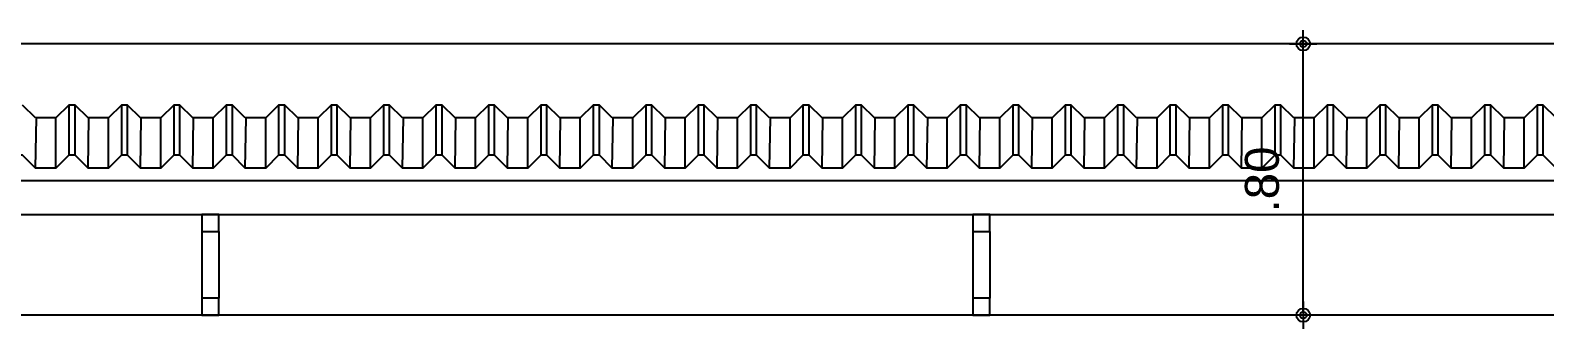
# Model space of a CAD drawing. Header units: millimetres. Extents: x 1111 to 1333, y -447 to -319.
# Drawn here: x 1282.702 to 1287.162, y -436.294 to -435.414 of the extents above; entities that cross this region are included whole.
import ezdxf

# ---------------------------------------------------------------- set-up
doc = ezdxf.new("R2010")
doc.units = ezdxf.units.MM
doc.header["$PDMODE"] = 35
for name, color, linetype in [('ARQ-PENA-03', 3, 'Continuous'), ('CORTE', 4, 'Continuous'), ('COTAS', 1, 'Continuous'), ('PVISTA2', 2, 'Continuous'), ('VISTA 2', 1, 'Continuous'), ('VISTA-01', 7, 'Continuous'), ('VISTA02', 1, 'Continuous')]:
    doc.layers.add(name, color=color, linetype=linetype)
doc.styles.add('CARIMBO_DADOS', font='arial.ttf', dxfattribs={"height": 0.1})
doc.dimstyles.new('COTAS_EXTERNAS', dxfattribs={"dimtxt": 0.1, "dimasz": 0.01, "dimexe": 0, "dimexo": 0, "dimgap": 0.07, "dimtad": 1, "dimzin": 5, "dimdsep": 46, "dimtxsty": 'CARIMBO_DADOS', "dimblk1": 'CIRCULOS', "dimblk2": 'CIRCULOS', "dimsah": 1, "dimcen": 0, "dimse1": 1, "dimse2": 1, "dimclrd": 8, "dimclre": 8, "dimclrt": 230, "dimadec": 0, "dimazin": 0, "dimtfac": 100, "dimtix": 1, "dimtmove": 2, "dimatfit": 3, "dimldrblk": 'CIRCULOS', "dimfxl": 0, "dimtolj": 1, "dimtzin": 5, "dimarcsym": 0})

# ---------------------------------------------------------------- blocks, each defined once
blk = doc.blocks.new('CIRCULOS')
at = {"layer": 'COTAS'}
for p, q in [((-4, 0), (4, 0)), ((0, 4), (0, -4))]:
    blk.add_line(p, q, dxfattribs=at)
for radius in [2, 1]:
    blk.add_circle((0, 0), radius, dxfattribs=at)
blk = doc.blocks.new('*D241')
at = {"color": 8, "lineweight": -2, "transparency": 16777216}
blk.add_line((1286.4508, -436.2438), (1286.4508, -435.4638), dxfattribs=at)
at = {"layer": 'DEFPOINTS', "color": 0, "transparency": 16777216}
for p in [(1286.4508, -435.4538), (1286.4508, -435.4538), (1286.4508, -436.2538)]:
    blk.add_point(p, dxfattribs=at)
at = {"color": 8, "lineweight": -2, "transparency": 16777216, "xscale": 0.01, "yscale": 0.01, "zscale": 0.01}
for p, rotation in [((1286.4508, -435.4538), 90), ((1286.4508, -436.2538), 270)]:
    blk.add_blockref('CIRCULOS', p, dxfattribs=dict(at, rotation=rotation))
at = {"color": 230, "transparency": 16777216, "insert": (1286.3298, -435.8538), "char_height": 0.1, "attachment_point": 5, "rotation": 90, "style": 'CARIMBO_DADOS'}
blk.add_mtext('\\A1;.80', dxfattribs=at)

msp = doc.modelspace()

# ---------------------------------------------------------------- linework, layer by layer
at = {"layer": 'ARQ-PENA-03'}
for p, q in [((1296.2988, -435.4538), (1272.9761, -435.4538)), ((1296.3261, -436.2538), (1272.9761, -436.2538))]:
    msp.add_line(p, q, dxfattribs=at)
at = {"layer": 'CORTE'}
for points in [[(1283.2077, -436.0072), (1283.2577, -436.0072), (1283.2577, -435.9572), (1283.2077, -435.9572)], [(1285.4783, -436.0072), (1285.5283, -436.0072), (1285.5283, -435.9572), (1285.4783, -435.9572)], [(1283.2077, -436.2538), (1283.2577, -436.2538), (1283.2577, -436.2038), (1283.2077, -436.2038)], [(1285.4783, -436.2538), (1285.5283, -436.2538), (1285.5283, -436.2038), (1285.4783, -436.2038)]]:
    msp.add_lwpolyline(points, close=True, dxfattribs=at)
at = {"layer": 'PVISTA2', "elevation": -0.0019}
for points in [[(1282.8341, -435.7825), (1282.8161, -435.7825), (1282.7779, -435.8202), (1282.7179, -435.8202), (1282.6797, -435.7825), (1282.6617, -435.7825)], [(1282.9885, -435.7825), (1282.9705, -435.7825), (1282.9323, -435.8202), (1282.8723, -435.8202), (1282.8341, -435.7825), (1282.8161, -435.7825)], [(1283.1429, -435.7825), (1283.1249, -435.7825), (1283.0867, -435.8202), (1283.0267, -435.8202), (1282.9885, -435.7825), (1282.9705, -435.7825)], [(1283.2973, -435.7825), (1283.2793, -435.7825), (1283.2411, -435.8202), (1283.1811, -435.8202), (1283.1429, -435.7825), (1283.1249, -435.7825)], [(1283.4517, -435.7825), (1283.4337, -435.7825), (1283.3955, -435.8202), (1283.3355, -435.8202), (1283.2973, -435.7825), (1283.2793, -435.7825)], [(1283.6061, -435.7825), (1283.5881, -435.7825), (1283.5499, -435.8202), (1283.4899, -435.8202), (1283.4517, -435.7825), (1283.4337, -435.7825)], [(1283.7605, -435.7825), (1283.7425, -435.7825), (1283.7043, -435.8202), (1283.6443, -435.8202), (1283.6061, -435.7825), (1283.5881, -435.7825)], [(1283.9149, -435.7825), (1283.8969, -435.7825), (1283.8587, -435.8202), (1283.7987, -435.8202), (1283.7605, -435.7825), (1283.7425, -435.7825)], [(1284.0693, -435.7825), (1284.0513, -435.7825), (1284.0131, -435.8202), (1283.9531, -435.8202), (1283.9149, -435.7825), (1283.8969, -435.7825)], [(1284.2237, -435.7825), (1284.2057, -435.7825), (1284.1675, -435.8202), (1284.1075, -435.8202), (1284.0693, -435.7825), (1284.0513, -435.7825)], [(1284.3781, -435.7825), (1284.3601, -435.7825), (1284.3219, -435.8202), (1284.2619, -435.8202), (1284.2237, -435.7825), (1284.2057, -435.7825)], [(1284.5325, -435.7825), (1284.5145, -435.7825), (1284.4763, -435.8202), (1284.4163, -435.8202), (1284.3781, -435.7825), (1284.3601, -435.7825)], [(1284.6869, -435.7825), (1284.6689, -435.7825), (1284.6307, -435.8202), (1284.5707, -435.8202), (1284.5325, -435.7825), (1284.5145, -435.7825)], [(1284.8413, -435.7825), (1284.8233, -435.7825), (1284.7851, -435.8202), (1284.7251, -435.8202), (1284.6869, -435.7825), (1284.6689, -435.7825)], [(1284.9957, -435.7825), (1284.9777, -435.7825), (1284.9395, -435.8202), (1284.8795, -435.8202), (1284.8413, -435.7825), (1284.8233, -435.7825)], [(1285.1501, -435.7825), (1285.1321, -435.7825), (1285.0939, -435.8202), (1285.0339, -435.8202), (1284.9957, -435.7825), (1284.9777, -435.7825)], [(1285.3045, -435.7825), (1285.2865, -435.7825), (1285.2483, -435.8202), (1285.1883, -435.8202), (1285.1501, -435.7825), (1285.1321, -435.7825)], [(1285.4589, -435.7825), (1285.4409, -435.7825), (1285.4027, -435.8202), (1285.3427, -435.8202), (1285.3045, -435.7825), (1285.2865, -435.7825)], [(1285.6133, -435.7825), (1285.5953, -435.7825), (1285.5571, -435.8202), (1285.4971, -435.8202), (1285.4589, -435.7825), (1285.4409, -435.7825)], [(1285.7677, -435.7825), (1285.7497, -435.7825), (1285.7115, -435.8202), (1285.6515, -435.8202), (1285.6133, -435.7825), (1285.5953, -435.7825)], [(1285.9221, -435.7825), (1285.9041, -435.7825), (1285.8659, -435.8202), (1285.8059, -435.8202), (1285.7677, -435.7825), (1285.7497, -435.7825)], [(1286.0765, -435.7825), (1286.0585, -435.7825), (1286.0203, -435.8202), (1285.9603, -435.8202), (1285.9221, -435.7825), (1285.9041, -435.7825)], [(1286.2309, -435.7825), (1286.2129, -435.7825), (1286.1747, -435.8202), (1286.1147, -435.8202), (1286.0765, -435.7825), (1286.0585, -435.7825)], [(1286.3853, -435.7825), (1286.3673, -435.7825), (1286.3291, -435.8202), (1286.2691, -435.8202), (1286.2309, -435.7825), (1286.2129, -435.7825)], [(1286.5397, -435.7825), (1286.5217, -435.7825), (1286.4835, -435.8202), (1286.4235, -435.8202), (1286.3853, -435.7825), (1286.3673, -435.7825)], [(1286.6941, -435.7825), (1286.6761, -435.7825), (1286.6379, -435.8202), (1286.5779, -435.8202), (1286.5397, -435.7825), (1286.5217, -435.7825)], [(1286.8485, -435.7825), (1286.8305, -435.7825), (1286.7923, -435.8202), (1286.7323, -435.8202), (1286.6941, -435.7825), (1286.6761, -435.7825)], [(1287.0029, -435.7825), (1286.9849, -435.7825), (1286.9467, -435.8202), (1286.8867, -435.8202), (1286.8485, -435.7825), (1286.8305, -435.7825)], [(1287.1573, -435.7825), (1287.1393, -435.7825), (1287.1011, -435.8202), (1287.0411, -435.8202), (1287.0029, -435.7825), (1286.9849, -435.7825)], [(1287.3117, -435.7825), (1287.2937, -435.7825), (1287.2555, -435.8202), (1287.1955, -435.8202), (1287.1573, -435.7825), (1287.1393, -435.7825)]]:
    msp.add_lwpolyline(points, dxfattribs=at)
at = {"layer": 'VISTA 2'}
for p, q in [((1272.9761, -435.8572), (1296.2988, -435.8572)), ((1272.9761, -435.9572), (1296.2988, -435.9572)), ((1283.2077, -436.0072), (1283.2077, -436.2038)), ((1283.2577, -436.0072), (1283.2577, -436.2038)), ((1285.4783, -436.0072), (1285.4783, -436.2038)), ((1285.5283, -436.0072), (1285.5283, -436.2038))]:
    msp.add_line(p, q, dxfattribs=at)
at = {"layer": 'VISTA-01'}
for p, q in [((1282.8161, -435.6346), (1282.8161, -435.7825, -0.0019)), ((1282.8341, -435.7825, -0.0019), (1282.8341, -435.6346)), ((1282.9705, -435.6346), (1282.9705, -435.7825, -0.0019)), ((1282.9885, -435.7825, -0.0019), (1282.9885, -435.6346)), ((1283.1249, -435.6346), (1283.1249, -435.7825, -0.0019)), ((1283.1429, -435.7825, -0.0019), (1283.1429, -435.6346)), ((1283.2793, -435.6346), (1283.2793, -435.7825, -0.0019)), ((1283.2973, -435.7825, -0.0019), (1283.2973, -435.6346)), ((1283.4337, -435.6346), (1283.4337, -435.7825, -0.0019)), ((1283.4517, -435.7825, -0.0019), (1283.4517, -435.6346)), ((1283.5881, -435.6346), (1283.5881, -435.7825, -0.0019)), ((1283.6061, -435.7825, -0.0019), (1283.6061, -435.6346)), ((1283.7425, -435.6346), (1283.7425, -435.7825, -0.0019)), ((1283.7605, -435.7825, -0.0019), (1283.7605, -435.6346)), ((1283.8969, -435.6346), (1283.8969, -435.7825, -0.0019)), ((1283.9149, -435.7825, -0.0019), (1283.9149, -435.6346)), ((1284.0513, -435.6346), (1284.0513, -435.7825, -0.0019)), ((1284.0693, -435.7825, -0.0019), (1284.0693, -435.6346)), ((1284.2057, -435.6346), (1284.2057, -435.7825, -0.0019)), ((1284.2237, -435.7825, -0.0019), (1284.2237, -435.6346)), ((1284.3601, -435.6346), (1284.3601, -435.7825, -0.0019)), ((1284.3781, -435.7825, -0.0019), (1284.3781, -435.6346)), ((1284.5145, -435.6346), (1284.5145, -435.7825, -0.0019)), ((1284.5325, -435.7825, -0.0019), (1284.5325, -435.6346)), ((1284.6689, -435.6346), (1284.6689, -435.7825, -0.0019)), ((1284.6869, -435.7825, -0.0019), (1284.6869, -435.6346)), ((1284.8233, -435.6346), (1284.8233, -435.7825, -0.0019)), ((1284.8413, -435.7825, -0.0019), (1284.8413, -435.6346)), ((1284.9777, -435.6346), (1284.9777, -435.7825, -0.0019)), ((1284.9957, -435.7825, -0.0019), (1284.9957, -435.6346)), ((1285.1321, -435.6346), (1285.1321, -435.7825, -0.0019)), ((1285.1501, -435.7825, -0.0019), (1285.1501, -435.6346)), ((1285.2865, -435.6346), (1285.2865, -435.7825, -0.0019)), ((1285.3045, -435.7825, -0.0019), (1285.3045, -435.6346)), ((1285.4409, -435.6346), (1285.4409, -435.7825, -0.0019)), ((1285.4589, -435.7825, -0.0019), (1285.4589, -435.6346)), ((1285.5953, -435.6346), (1285.5953, -435.7825, -0.0019)), ((1285.6133, -435.7825, -0.0019), (1285.6133, -435.6346)), ((1285.7497, -435.6346), (1285.7497, -435.7825, -0.0019)), ((1285.7677, -435.7825, -0.0019), (1285.7677, -435.6346)), ((1285.9041, -435.6346), (1285.9041, -435.7825, -0.0019)), ((1285.9221, -435.7825, -0.0019), (1285.9221, -435.6346)), ((1286.0585, -435.6346), (1286.0585, -435.7825, -0.0019)), ((1286.0765, -435.7825, -0.0019), (1286.0765, -435.6346)), ((1286.2129, -435.6346), (1286.2129, -435.7825, -0.0019)), ((1286.2309, -435.7825, -0.0019), (1286.2309, -435.6346)), ((1286.3673, -435.6346), (1286.3673, -435.7825, -0.0019)), ((1286.3853, -435.7825, -0.0019), (1286.3853, -435.6346)), ((1286.5217, -435.6346), (1286.5217, -435.7825, -0.0019)), ((1286.5397, -435.7825, -0.0019), (1286.5397, -435.6346)), ((1286.6761, -435.6346), (1286.6761, -435.7825, -0.0019)), ((1286.6941, -435.7825, -0.0019), (1286.6941, -435.6346)), ((1286.8305, -435.6346), (1286.8305, -435.7825, -0.0019)), ((1286.8485, -435.7825, -0.0019), (1286.8485, -435.6346)), ((1286.9849, -435.6346), (1286.9849, -435.7825, -0.0019)), ((1287.0029, -435.7825, -0.0019), (1287.0029, -435.6346)), ((1287.1393, -435.6346), (1287.1393, -435.7825, -0.0019)), ((1287.1573, -435.7825, -0.0019), (1287.1573, -435.6346)), ((1282.7179, -435.8202, -0.0019), (1282.7201, -435.6723)), ((1282.7779, -435.8202, -0.0019), (1282.7779, -435.6723)), ((1282.8723, -435.8202, -0.0019), (1282.8745, -435.6723)), ((1282.9323, -435.8202, -0.0019), (1282.9323, -435.6723)), ((1283.0267, -435.8202, -0.0019), (1283.0289, -435.6723)), ((1283.0867, -435.8202, -0.0019), (1283.0867, -435.6723)), ((1283.1811, -435.8202, -0.0019), (1283.1833, -435.6723)), ((1283.2411, -435.8202, -0.0019), (1283.2411, -435.6723)), ((1283.3355, -435.8202, -0.0019), (1283.3377, -435.6723)), ((1283.3955, -435.8202, -0.0019), (1283.3955, -435.6723)), ((1283.4899, -435.8202, -0.0019), (1283.4921, -435.6723)), ((1283.5499, -435.8202, -0.0019), (1283.5499, -435.6723)), ((1283.6443, -435.8202, -0.0019), (1283.6465, -435.6723)), ((1283.7043, -435.8202, -0.0019), (1283.7043, -435.6723)), ((1283.7987, -435.8202, -0.0019), (1283.8009, -435.6723)), ((1283.8587, -435.8202, -0.0019), (1283.8587, -435.6723)), ((1283.9531, -435.8202, -0.0019), (1283.9553, -435.6723)), ((1284.0131, -435.8202, -0.0019), (1284.0131, -435.6723)), ((1284.1075, -435.8202, -0.0019), (1284.1097, -435.6723)), ((1284.1675, -435.8202, -0.0019), (1284.1675, -435.6723)), ((1284.2619, -435.8202, -0.0019), (1284.2641, -435.6723)), ((1284.3219, -435.8202, -0.0019), (1284.3219, -435.6723)), ((1284.4163, -435.8202, -0.0019), (1284.4185, -435.6723)), ((1284.4763, -435.8202, -0.0019), (1284.4763, -435.6723)), ((1284.5707, -435.8202, -0.0019), (1284.5729, -435.6723)), ((1284.6307, -435.8202, -0.0019), (1284.6307, -435.6723)), ((1284.7251, -435.8202, -0.0019), (1284.7273, -435.6723)), ((1284.7851, -435.8202, -0.0019), (1284.7851, -435.6723)), ((1284.8795, -435.8202, -0.0019), (1284.8817, -435.6723)), ((1284.9395, -435.8202, -0.0019), (1284.9395, -435.6723)), ((1285.0339, -435.8202, -0.0019), (1285.0361, -435.6723)), ((1285.0939, -435.8202, -0.0019), (1285.0939, -435.6723)), ((1285.1883, -435.8202, -0.0019), (1285.1905, -435.6723)), ((1285.2483, -435.8202, -0.0019), (1285.2483, -435.6723)), ((1285.3427, -435.8202, -0.0019), (1285.3449, -435.6723)), ((1285.4027, -435.8202, -0.0019), (1285.4027, -435.6723)), ((1285.4971, -435.8202, -0.0019), (1285.4993, -435.6723)), ((1285.5571, -435.8202, -0.0019), (1285.5571, -435.6723)), ((1285.6515, -435.8202, -0.0019), (1285.6537, -435.6723)), ((1285.7115, -435.8202, -0.0019), (1285.7115, -435.6723)), ((1285.8059, -435.8202, -0.0019), (1285.8081, -435.6723)), ((1285.8659, -435.8202, -0.0019), (1285.8659, -435.6723)), ((1285.9603, -435.8202, -0.0019), (1285.9625, -435.6723)), ((1286.0203, -435.8202, -0.0019), (1286.0203, -435.6723)), ((1286.1147, -435.8202, -0.0019), (1286.1169, -435.6723)), ((1286.1747, -435.8202, -0.0019), (1286.1747, -435.6723)), ((1286.2691, -435.8202, -0.0019), (1286.2713, -435.6723)), ((1286.3291, -435.8202, -0.0019), (1286.3291, -435.6723)), ((1286.4235, -435.8202, -0.0019), (1286.4257, -435.6723)), ((1286.4835, -435.8202, -0.0019), (1286.4835, -435.6723)), ((1286.5779, -435.8202, -0.0019), (1286.5801, -435.6723)), ((1286.6379, -435.8202, -0.0019), (1286.6379, -435.6723)), ((1286.7323, -435.8202, -0.0019), (1286.7345, -435.6723)), ((1286.7923, -435.8202, -0.0019), (1286.7923, -435.6723)), ((1286.8867, -435.8202, -0.0019), (1286.8889, -435.6723)), ((1286.9467, -435.8202, -0.0019), (1286.9467, -435.6723)), ((1287.0411, -435.8202, -0.0019), (1287.0433, -435.6723)), ((1287.1011, -435.8202, -0.0019), (1287.1011, -435.6723))]:
    msp.add_line(p, q, dxfattribs=at)
at = {"layer": 'VISTA02'}
for p, q in [((1282.7179, -435.6723), (1282.6797, -435.6346)), ((1282.8161, -435.6346), (1282.7779, -435.6723)), ((1282.8341, -435.6346), (1282.8161, -435.6346)), ((1282.8341, -435.6346), (1282.8161, -435.6346)), ((1282.8723, -435.6723), (1282.8341, -435.6346)), ((1282.9705, -435.6346), (1282.9323, -435.6723)), ((1282.9885, -435.6346), (1282.9705, -435.6346)), ((1282.9885, -435.6346), (1282.9705, -435.6346)), ((1283.0267, -435.6723), (1282.9885, -435.6346)), ((1283.1249, -435.6346), (1283.0867, -435.6723)), ((1283.1429, -435.6346), (1283.1249, -435.6346)), ((1283.1429, -435.6346), (1283.1249, -435.6346)), ((1283.1811, -435.6723), (1283.1429, -435.6346)), ((1283.2793, -435.6346), (1283.2411, -435.6723)), ((1283.2973, -435.6346), (1283.2793, -435.6346)), ((1283.2973, -435.6346), (1283.2793, -435.6346)), ((1283.3355, -435.6723), (1283.2973, -435.6346)), ((1283.4337, -435.6346), (1283.3955, -435.6723)), ((1283.4517, -435.6346), (1283.4337, -435.6346)), ((1283.4517, -435.6346), (1283.4337, -435.6346)), ((1283.4899, -435.6723), (1283.4517, -435.6346)), ((1283.5881, -435.6346), (1283.5499, -435.6723)), ((1283.6061, -435.6346), (1283.5881, -435.6346)), ((1283.6061, -435.6346), (1283.5881, -435.6346)), ((1283.6443, -435.6723), (1283.6061, -435.6346)), ((1283.7425, -435.6346), (1283.7043, -435.6723)), ((1283.7605, -435.6346), (1283.7425, -435.6346)), ((1283.7605, -435.6346), (1283.7425, -435.6346)), ((1283.7987, -435.6723), (1283.7605, -435.6346)), ((1283.8969, -435.6346), (1283.8587, -435.6723)), ((1283.9149, -435.6346), (1283.8969, -435.6346)), ((1283.9149, -435.6346), (1283.8969, -435.6346)), ((1283.9531, -435.6723), (1283.9149, -435.6346)), ((1284.0513, -435.6346), (1284.0131, -435.6723)), ((1284.0693, -435.6346), (1284.0513, -435.6346)), ((1284.0693, -435.6346), (1284.0513, -435.6346)), ((1284.1075, -435.6723), (1284.0693, -435.6346)), ((1284.2057, -435.6346), (1284.1675, -435.6723)), ((1284.2237, -435.6346), (1284.2057, -435.6346)), ((1284.2237, -435.6346), (1284.2057, -435.6346)), ((1284.2619, -435.6723), (1284.2237, -435.6346)), ((1284.3601, -435.6346), (1284.3219, -435.6723)), ((1284.3781, -435.6346), (1284.3601, -435.6346)), ((1284.3781, -435.6346), (1284.3601, -435.6346)), ((1284.4163, -435.6723), (1284.3781, -435.6346)), ((1284.5145, -435.6346), (1284.4763, -435.6723)), ((1284.5325, -435.6346), (1284.5145, -435.6346)), ((1284.5325, -435.6346), (1284.5145, -435.6346)), ((1284.5707, -435.6723), (1284.5325, -435.6346)), ((1284.6689, -435.6346), (1284.6307, -435.6723)), ((1284.6869, -435.6346), (1284.6689, -435.6346)), ((1284.6869, -435.6346), (1284.6689, -435.6346)), ((1284.7251, -435.6723), (1284.6869, -435.6346)), ((1284.8233, -435.6346), (1284.7851, -435.6723)), ((1284.8413, -435.6346), (1284.8233, -435.6346)), ((1284.8413, -435.6346), (1284.8233, -435.6346)), ((1284.8795, -435.6723), (1284.8413, -435.6346)), ((1284.9777, -435.6346), (1284.9395, -435.6723)), ((1284.9957, -435.6346), (1284.9777, -435.6346)), ((1284.9957, -435.6346), (1284.9777, -435.6346)), ((1285.0339, -435.6723), (1284.9957, -435.6346)), ((1285.1321, -435.6346), (1285.0939, -435.6723)), ((1285.1501, -435.6346), (1285.1321, -435.6346)), ((1285.1501, -435.6346), (1285.1321, -435.6346)), ((1285.1883, -435.6723), (1285.1501, -435.6346)), ((1285.2865, -435.6346), (1285.2483, -435.6723)), ((1285.3045, -435.6346), (1285.2865, -435.6346)), ((1285.3045, -435.6346), (1285.2865, -435.6346)), ((1285.3427, -435.6723), (1285.3045, -435.6346)), ((1285.4409, -435.6346), (1285.4027, -435.6723)), ((1285.4589, -435.6346), (1285.4409, -435.6346)), ((1285.4589, -435.6346), (1285.4409, -435.6346)), ((1285.4971, -435.6723), (1285.4589, -435.6346)), ((1285.5953, -435.6346), (1285.5571, -435.6723)), ((1285.6133, -435.6346), (1285.5953, -435.6346)), ((1285.6133, -435.6346), (1285.5953, -435.6346)), ((1285.6515, -435.6723), (1285.6133, -435.6346)), ((1285.7497, -435.6346), (1285.7115, -435.6723)), ((1285.7677, -435.6346), (1285.7497, -435.6346)), ((1285.7677, -435.6346), (1285.7497, -435.6346)), ((1285.8059, -435.6723), (1285.7677, -435.6346)), ((1285.9041, -435.6346), (1285.8659, -435.6723)), ((1285.9221, -435.6346), (1285.9041, -435.6346)), ((1285.9221, -435.6346), (1285.9041, -435.6346)), ((1285.9603, -435.6723), (1285.9221, -435.6346)), ((1286.0585, -435.6346), (1286.0203, -435.6723)), ((1286.0765, -435.6346), (1286.0585, -435.6346)), ((1286.0765, -435.6346), (1286.0585, -435.6346)), ((1286.1147, -435.6723), (1286.0765, -435.6346)), ((1286.2129, -435.6346), (1286.1747, -435.6723)), ((1286.2309, -435.6346), (1286.2129, -435.6346)), ((1286.2309, -435.6346), (1286.2129, -435.6346)), ((1286.2691, -435.6723), (1286.2309, -435.6346)), ((1286.3673, -435.6346), (1286.3291, -435.6723)), ((1286.3853, -435.6346), (1286.3673, -435.6346)), ((1286.3853, -435.6346), (1286.3673, -435.6346)), ((1286.4235, -435.6723), (1286.3853, -435.6346)), ((1286.5217, -435.6346), (1286.4835, -435.6723)), ((1286.5397, -435.6346), (1286.5217, -435.6346)), ((1286.5397, -435.6346), (1286.5217, -435.6346)), ((1286.5779, -435.6723), (1286.5397, -435.6346)), ((1286.6761, -435.6346), (1286.6379, -435.6723)), ((1286.6941, -435.6346), (1286.6761, -435.6346)), ((1286.6941, -435.6346), (1286.6761, -435.6346)), ((1286.7323, -435.6723), (1286.6941, -435.6346)), ((1286.8305, -435.6346), (1286.7923, -435.6723)), ((1286.8485, -435.6346), (1286.8305, -435.6346)), ((1286.8485, -435.6346), (1286.8305, -435.6346)), ((1286.8867, -435.6723), (1286.8485, -435.6346)), ((1286.9849, -435.6346), (1286.9467, -435.6723)), ((1287.0029, -435.6346), (1286.9849, -435.6346)), ((1287.0029, -435.6346), (1286.9849, -435.6346)), ((1287.0411, -435.6723), (1287.0029, -435.6346)), ((1287.1393, -435.6346), (1287.1011, -435.6723)), ((1287.1573, -435.6346), (1287.1393, -435.6346)), ((1287.1573, -435.6346), (1287.1393, -435.6346)), ((1287.1955, -435.6723), (1287.1573, -435.6346)), ((1282.7779, -435.6723), (1282.7179, -435.6723)), ((1282.9323, -435.6723), (1282.8723, -435.6723)), ((1283.0867, -435.6723), (1283.0267, -435.6723)), ((1283.2411, -435.6723), (1283.1811, -435.6723)), ((1283.3955, -435.6723), (1283.3355, -435.6723)), ((1283.5499, -435.6723), (1283.4899, -435.6723)), ((1283.7043, -435.6723), (1283.6443, -435.6723)), ((1283.8587, -435.6723), (1283.7987, -435.6723)), ((1284.0131, -435.6723), (1283.9531, -435.6723)), ((1284.1675, -435.6723), (1284.1075, -435.6723)), ((1284.3219, -435.6723), (1284.2619, -435.6723)), ((1284.4763, -435.6723), (1284.4163, -435.6723)), ((1284.6307, -435.6723), (1284.5707, -435.6723)), ((1284.7851, -435.6723), (1284.7251, -435.6723)), ((1284.9395, -435.6723), (1284.8795, -435.6723)), ((1285.0939, -435.6723), (1285.0339, -435.6723)), ((1285.2483, -435.6723), (1285.1883, -435.6723)), ((1285.4027, -435.6723), (1285.3427, -435.6723)), ((1285.5571, -435.6723), (1285.4971, -435.6723)), ((1285.7115, -435.6723), (1285.6515, -435.6723)), ((1285.8659, -435.6723), (1285.8059, -435.6723)), ((1286.0203, -435.6723), (1285.9603, -435.6723)), ((1286.1747, -435.6723), (1286.1147, -435.6723)), ((1286.3291, -435.6723), (1286.2691, -435.6723)), ((1286.4835, -435.6723), (1286.4235, -435.6723)), ((1286.6379, -435.6723), (1286.5779, -435.6723)), ((1286.7923, -435.6723), (1286.7323, -435.6723)), ((1286.9467, -435.6723), (1286.8867, -435.6723)), ((1287.1011, -435.6723), (1287.0411, -435.6723))]:
    msp.add_line(p, q, dxfattribs=at)

# ---------------------------------------------------------------- dimensions: what is measured, and where the dimension line sits
dim = msp.add_linear_dim(base=(1286.4508, -435.4538), p1=(1286.4508, -436.2538), p2=(1286.4508, -435.4538), angle=90, dimstyle='COTAS_EXTERNAS')
dim.commit()
dim.dimension.update_dxf_attribs({"geometry": '*D241', "text_midpoint": (1286.3298, -435.8538)})

doc.saveas('drawing.dxf')
